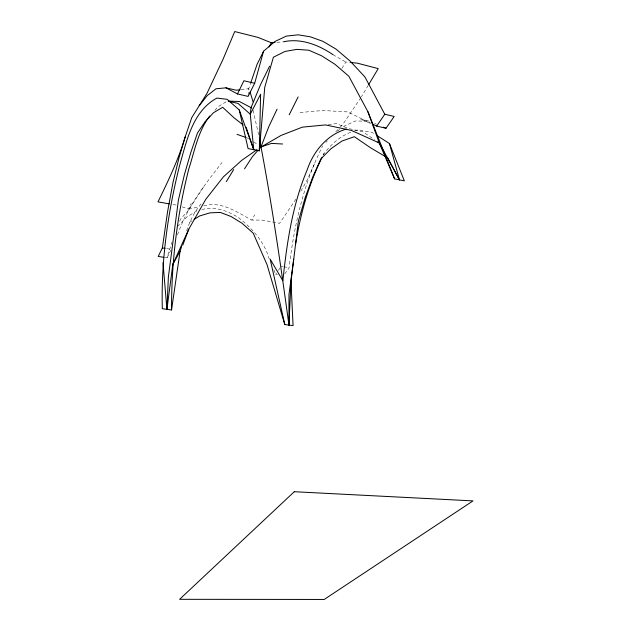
<?xml version="1.0" encoding="UTF-8"?>
<svg xmlns="http://www.w3.org/2000/svg" width="631" height="631" viewBox="0 0 631 631"><rect width="100%" height="100%" fill="white"/><g stroke="black" fill="none" stroke-linecap="round" stroke-linejoin="round"><path stroke-width="0.47" stroke-dasharray="3.15 2.37" d="M248.164 95.439L248.724 88.687L250.278 84.175M284.77 273.901L289.108 267.654C294.046 225.661 303.456 183.787 322.693 145.879M164.415 257.393L167.073 257.795L172.026 242.02M186.681 230.812C189.75 221.158 194.569 211.503 201.108 203.821M177.54 234.842C186.815 207.678 204.61 184.883 222.002 162.506M314.506 163.737L306.587 181.223L300.364 191.887M323.143 154.997C330.557 144.491 341.055 134.987 353.675 131.272M182.114 206.858L188.535 209.042L191.13 203.474M179.661 221.158L180.931 218.578L187.652 211.306L204.641 185.309M167.073 257.795L171.324 249.324L165.945 248.488M323.096 154.816L323.971 153.215M203.742 205.872C221.244 200.69 237.122 212.292 251.801 220.093L254.766 214.761M368.228 85.327L361.389 96.851M295.947 199.144L279.628 223.279L261.786 220.085L251.801 220.093M341.907 68.345L345.891 62.027L349.732 62.406M360.869 97.647L342.893 124.299L340.306 127.036M277.482 274.524L275.708 274.256L277.853 271.117M278.389 270.328L279.998 267.97M214.871 110.322L218.089 106.757L227.31 101.047M325.982 142.33L327.292 140.918M335.787 131.824L339.659 127.722M177.366 226.497L186.926 216.977L197.14 210.691M337.585 131.177L339.738 129.442M189.387 222.451L192.558 220.44M343.327 126.539L355.363 120.994L369.411 121.199L360.388 119.101L370.342 123.384M354.559 130.933L357.193 129.939L371.785 132.218L375.003 134.285M201.817 209.595C214.627 205.919 228.28 210.951 239.015 218.003C252.605 228.793 264.468 242.059 269.256 259.096M188.535 209.042L199.049 206.96M241.018 89.626L248.724 88.687L249.403 90.367M328.278 124.599L336.489 123.613L348.115 128.432L362.659 131.674L374.538 139.743M300.017 112.515L322.954 110.504L347.713 111.908L370.531 123.092M276.906 42.316L282.507 41.875M281.063 266.4L282.854 266.676M283.745 266.818L289.108 267.654M172.949 204.515L176.609 205.138M247.013 137.913L248.819 138.56M374.648 123.424L376.391 124.173M332.994 54.692L345.891 62.027M253.701 141.88L257.763 144.649M273.815 269.8L275.708 274.256M253.07 110.244L258.702 134.947"/><path stroke-width="0.95" d="M259.593 139.53C271.417 201.037 280.487 263.04 288.943 325.083L288.982 294.369L293.715 259.175M377.417 135.831L389.477 143.56L404.345 180.876L394.58 178.857L367.889 111.687L348.825 76.217L334.864 64.228L321.621 55.804L308.835 50.204L296.759 49.384L284.944 51.458L273.397 57.224L264.76 87.244L259.341 150.833L253.757 149.681L239.236 109.92L227.128 99.312L216.859 98.081C192.187 111.632 186.555 141.612 179.37 166.379C167.799 212.876 161.023 260.737 162.317 308.709L171.545 309.963L180.072 251.248L181.57 246.603M259.341 150.833L260.611 94.232L250.27 114.187L253.757 149.681L248.086 148.6L239.236 109.92M171.545 309.963C171.395 262.393 177.098 214.792 188.874 168.698C194.679 150.762 197.976 131.287 209.729 116.025M162.987 262.583L166.923 309.364L168.367 277.104L178.431 199.877L184.394 174.716L190.736 152.718L197.471 132.975L205.154 121.665L213.483 112.76L222.648 107.278L234.14 117.91L243.124 124.938M288.943 325.083L290.994 281.678L298.36 221.221L305.183 197.621L312.716 177.114L320.919 158.831L330.952 148.742L341.978 141.036L354.338 136.698L370.799 147.946L385.218 156.464M166.923 309.364L172.815 264.389L188.772 229.171L205.722 199.388L223.327 176.925L241.768 160.306L257.006 149.665M163.524 257.259L158.215 256.446L162.364 247.936L167.507 212.095L172.997 182.454L178.888 158.239L185.143 137.022L191.753 117.626L207.015 93.301L223.066 59.211L234.732 31.55L258.087 37.434L271.306 42.758L275.037 42.466M295.584 244.181C300.364 214.327 308.52 184.867 321.905 157.671M199.199 105.669L207.213 95.62L215.999 88.782L225.969 87.835L237.469 93.948L248.086 96.401L254.664 83.308L263.561 51.221L274.84 41.528L286.356 36.093L298.25 34.823L310.491 36.858L323.056 41.401L336.157 49.202L350.063 61.033L364.899 76.903L384.768 114.235L394.186 116.475L385.991 128.259L376.675 126.105L372.29 123.952M185.143 137.022C178.415 159.548 168.319 180.821 157.987 201.865L169.282 203.892M250.586 83.276L257.093 64.33L263.561 51.221M182.682 245.325L188.772 229.171M277.072 109.147L268.719 126.87L261.021 146.865L259.175 148.963M237.469 93.948L243.905 80.752L254.664 83.308M269.579 66.223L260.65 84.365L251.02 107.72L250.27 114.187L238.037 103.413L229.092 101.441M289.211 114.795L298.124 96.929M269.106 46.946L271.306 42.758M172.815 264.389L180.072 251.248M368.709 84.499L378.229 68.629L357.414 63.179L350.694 62.508M226.292 181.673L233.699 169.558M244.52 168.832L252.432 156.654L257.953 150.359M376.675 126.105L384.768 114.235M259.412 147.985L281.103 135.397L302.359 127.146L325.541 124.922L351.404 130.42L379.286 142.969L399.478 179.867L389.477 143.56M194.143 219.438L199.688 215.928L210.028 212.844L220.424 212.458L231.112 216.528L242.012 223.232L253.252 233.233L267.071 264.76L284.786 324.547L293.076 325.612L290.994 281.678M346.38 129.095C327.213 134.569 313.37 151.345 307.218 169.778C292.366 204.996 286.837 243.045 282.877 280.795L270.178 259.16L284.786 324.547M240.048 89.744L236.191 90.217L225.969 87.835M283.437 41.804C300.955 37.931 318.663 44.927 332.994 54.692M228.241 101.078L239.441 101.512L251.73 108.004M282.609 144.002L271.63 143.395L261.021 146.865L259.396 145.753M162.364 247.936L165.054 248.354M237.043 134.316L246.106 137.582M383.372 127.146L385.991 128.259M377.701 141.896L379.286 142.969L394.58 178.857M387.757 157.971L399.478 179.867M250.081 92.039L253.063 101.757M367.889 111.687L379.286 142.969M246.114 127.273L253.757 149.681M294.283 491.723L179.606 599.316L324.216 599.45L473.013 500.888L294.283 491.723"/></g></svg>
